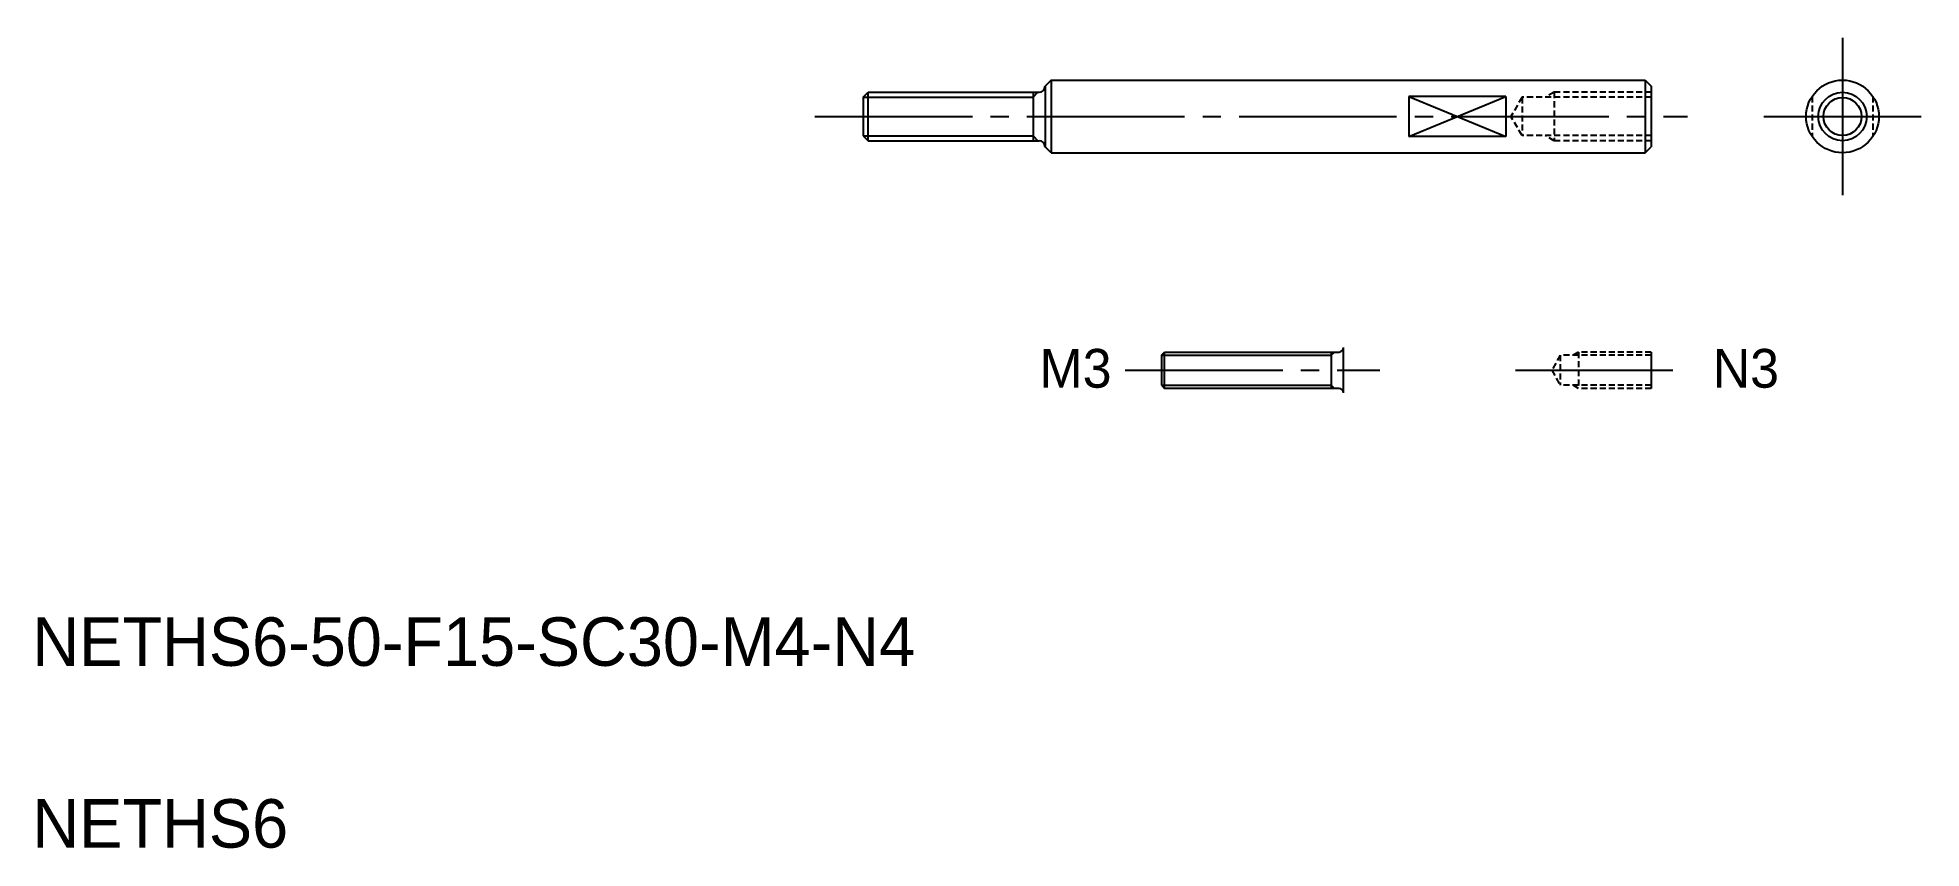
# Model space of a CAD drawing. Extents: x 10 to 166, y 57 to 124.
import ezdxf
from ezdxf.enums import TextEntityAlignment as Align

# ---------------------------------------------------------------- set-up
doc = ezdxf.new("R2010")
doc.units = 0
doc.linetypes.add('CENTER', pattern=[17.5, 13, -1.5, 1.5, -1.5])
doc.linetypes.add('DASHED', pattern=[0.75, 0.5, -0.25])
doc.layers.get('0').update_dxf_attribs({"linetype": 'CONTINUOUS'})
doc.layers.add('CENTER', color=1, linetype='CENTER')

msp = doc.modelspace()

# ---------------------------------------------------------------- linework, layer by layer
at = {"color": 7, "linetype": 'CONTINUOUS'}
for p, q in [((94.05, 120.16), (93.55, 119.66)), ((93.55, 119.66), (93.55, 114.66)), ((94.05, 120.16), (143.05, 120.16)), ((94.05, 120.16), (94.05, 114.16)), ((143.05, 120.16), (143.55, 119.66)), ((143.05, 120.16), (143.05, 114.16)), ((143.55, 119.66), (143.55, 114.66)), ((78.55, 118.76), (78.95, 119.16)), ((78.55, 118.76), (78.55, 115.56)), ((78.95, 119.16), (93.05, 119.16)), ((78.95, 115.16), (78.95, 119.16)), ((92.55, 119.16), (92.55, 115.16)), ((123.55, 118.82), (123.55, 115.5)), ((131.55, 118.82), (123.55, 118.82)), ((131.55, 118.82), (131.55, 115.5)), ((78.55, 115.56), (78.95, 115.16)), ((78.95, 115.16), (93.05, 115.16)), ((131.55, 115.5), (123.55, 115.5)), ((94.05, 114.16), (93.55, 114.66)), ((94.05, 114.16), (143.05, 114.16)), ((143.05, 114.16), (143.55, 114.66)), ((118.15, 98.1), (118.15, 94.35)), ((103.15, 97.46), (103.41, 97.72)), ((103.15, 97.46), (103.15, 94.99)), ((103.41, 94.72), (103.41, 97.72)), ((103.41, 97.72), (117.8, 97.72)), ((117.15, 97.72), (117.15, 94.72)), ((143.55, 97.72), (143.55, 94.72)), ((103.15, 94.99), (103.41, 94.72)), ((117.8, 94.72), (103.41, 94.72))]:
    msp.add_line(p, q, dxfattribs=at)
at = {"color": 3, "linetype": 'CONTINUOUS'}
for p, q in [((78.55, 118.76), (92.55, 118.76)), ((92.55, 118.76), (92.95, 119.16)), ((123.55, 115.5), (131.55, 118.82)), ((123.55, 118.82), (131.55, 115.5)), ((78.55, 115.56), (92.55, 115.56)), ((92.55, 115.56), (92.95, 115.16)), ((103.15, 97.46), (117.15, 97.46)), ((117.15, 97.46), (117.41, 97.72)), ((103.15, 94.99), (117.15, 94.99)), ((117.15, 94.99), (117.41, 94.72))]:
    msp.add_line(p, q, dxfattribs=at)
at = {"color": 3, "linetype": 'DASHED'}
for p, q in [((132.89, 118.74), (131.98, 117.16)), ((143.55, 118.74), (132.89, 118.74)), ((132.89, 118.74), (132.89, 115.59)), ((135.55, 119.16), (134.81, 118.74)), ((143.55, 119.16), (135.55, 119.16)), ((135.55, 119.16), (135.55, 115.16)), ((156.83, 118.82), (156.83, 115.5)), ((161.83, 118.82), (161.83, 115.5)), ((132.89, 115.59), (131.98, 117.16)), ((143.55, 115.59), (132.89, 115.59)), ((135.55, 115.16), (134.81, 115.59)), ((143.55, 115.16), (135.55, 115.16)), ((136.05, 97.46), (135.34, 96.22)), ((143.55, 97.46), (136.05, 97.46)), ((136.05, 97.46), (136.05, 94.99)), ((137.55, 97.72), (137.1, 97.46)), ((143.55, 97.72), (137.55, 97.72)), ((137.55, 97.72), (137.55, 94.72)), ((135.34, 96.22), (136.05, 94.99)), ((143.55, 94.99), (136.05, 94.99)), ((137.55, 94.72), (137.1, 94.99)), ((143.55, 94.72), (137.55, 94.72))]:
    msp.add_line(p, q, dxfattribs=at)
for p, q in [((143.55, 118.41), (143.55, 118.41)), ((143.55, 117.16), (143.55, 117.16))]:
    msp.add_line(p, q)
at = {"color": 7, "linetype": 'CONTINUOUS'}
for radius in [3, 2]:
    msp.add_circle((159.33, 117.16), radius, dxfattribs=at)
at = {"color": 3, "linetype": 'CONTINUOUS'}
msp.add_circle((159.33, 117.16), 1.57, dxfattribs=at)
at = {"color": 7, "linetype": 'CONTINUOUS'}
for centre, radius, start, end in [((93.05, 119.66), 0.5, 270, 359.9999), ((93.05, 114.66), 0.5, 0.0001, 90), ((117.78, 98.1), 0.375, 272.865, 0), ((117.78, 94.35), 0.375, 0, 87.1354)]:
    msp.add_arc(centre, radius, start, end, dxfattribs=at)
at = {"layer": 'CENTER', "color": 1, "linetype": 'CENTER'}
for p, q in [((159.33, 123.66), (159.33, 110.66)), ((74.55, 117.16), (146.55, 117.16)), ((152.83, 117.16), (165.83, 117.16)), ((100.15, 96.22), (121.15, 96.22)), ((132.34, 96.22), (146.55, 96.22))]:
    msp.add_line(p, q, dxfattribs=at)

# ---------------------------------------------------------------- texts
at = {"color": 7, "linetype": 'CONTINUOUS'}
for s, p in [('M3', (99.03, 96.38)), ('N3', (154.09, 96.38))]:
    msp.add_text(s, height=3.2, dxfattribs=at).set_placement(p, align=Align.MIDDLE_RIGHT)
for s, p in [('NETHS6-50-F15-SC30-M4-N4', (10, 71.83)), ('NETHS6', (10, 56.83))]:
    msp.add_text(s, height=4, dxfattribs=at).set_placement(p)

doc.saveas('drawing.dxf')
